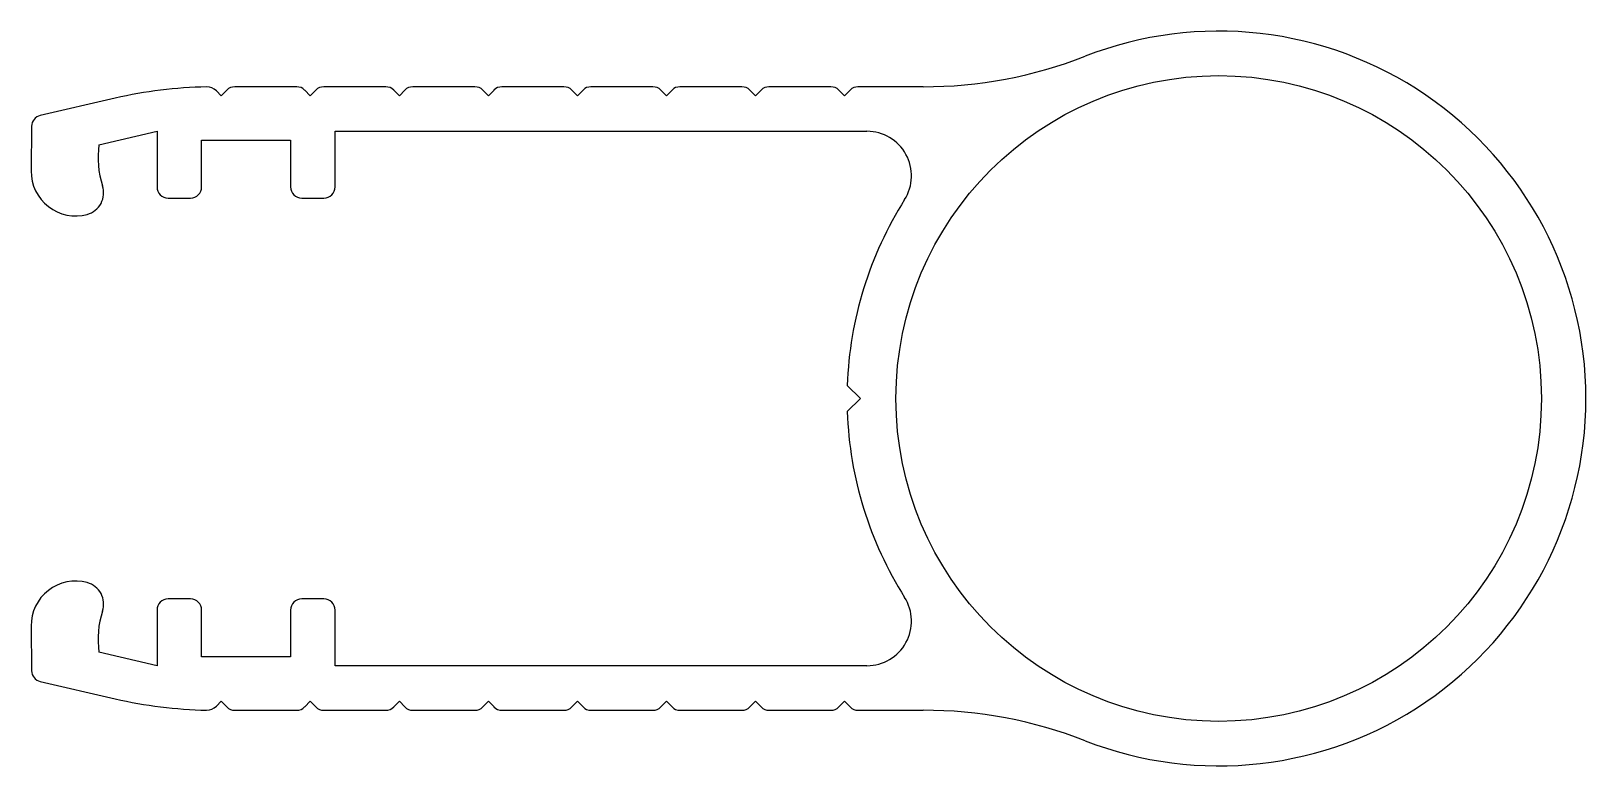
# Model space of a CAD drawing. Extents: x 2462.6 to 2497.5, y 825.7 to 842.2.
import ezdxf

# ---------------------------------------------------------------- set-up
doc = ezdxf.new("R2010")
doc.units = 0
doc.layers.get('0').update_dxf_attribs({"linetype": 'CONTINUOUS'})

msp = doc.modelspace()

# ---------------------------------------------------------------- linework, layer by layer
for p, q in [((2466.833, 840.709), (2466.722, 840.82)), ((2466.96, 840.836), (2466.833, 840.709)), ((2468.529, 840.909), (2467.136, 840.909)), ((2468.833, 840.709), (2468.706, 840.836)), ((2468.96, 840.836), (2468.833, 840.709)), ((2470.529, 840.909), (2469.136, 840.909)), ((2470.833, 840.709), (2470.706, 840.836)), ((2470.96, 840.836), (2470.833, 840.709)), ((2472.529, 840.909), (2471.136, 840.909)), ((2472.833, 840.709), (2472.706, 840.836)), ((2472.96, 840.836), (2472.833, 840.709)), ((2474.529, 840.909), (2473.136, 840.909)), ((2474.833, 840.709), (2474.706, 840.836)), ((2474.96, 840.836), (2474.833, 840.709)), ((2476.529, 840.909), (2475.136, 840.909)), ((2476.833, 840.709), (2476.706, 840.836)), ((2476.96, 840.836), (2476.833, 840.709)), ((2478.529, 840.909), (2477.136, 840.909)), ((2478.833, 840.709), (2478.706, 840.836)), ((2478.96, 840.836), (2478.833, 840.709)), ((2480.529, 840.909), (2479.136, 840.909)), ((2480.833, 840.709), (2480.706, 840.836)), ((2480.96, 840.836), (2480.833, 840.709)), ((2482.602, 840.909), (2481.136, 840.909)), ((2464.45, 840.653), (2462.764, 840.264)), ((2462.571, 840.023), (2462.56, 839.019)), ((2464.084, 839.608), (2465.39, 839.909)), ((2465.39, 839.909), (2465.39, 838.659)), ((2469.39, 838.659), (2469.39, 839.909)), ((2469.39, 839.909), (2481.339, 839.909)), ((2466.39, 838.659), (2466.39, 839.709)), ((2466.39, 839.709), (2468.39, 839.709)), ((2468.39, 839.709), (2468.39, 838.659)), ((2465.64, 838.409), (2466.14, 838.409)), ((2468.64, 838.409), (2469.14, 838.409)), ((2480.895, 834.204), (2481.19, 833.909)), ((2481.19, 833.909), (2480.895, 833.614)), ((2466.14, 829.409), (2465.64, 829.409)), ((2469.14, 829.409), (2468.64, 829.409)), ((2465.39, 829.159), (2465.39, 827.909)), ((2466.39, 828.109), (2466.39, 829.159)), ((2468.39, 829.159), (2468.39, 828.109)), ((2469.39, 827.909), (2469.39, 829.159)), ((2462.56, 828.798), (2462.571, 827.796)), ((2465.39, 827.909), (2464.084, 828.211)), ((2468.39, 828.109), (2466.39, 828.109)), ((2481.339, 827.909), (2469.39, 827.909)), ((2462.764, 827.555), (2464.45, 827.166)), ((2466.723, 826.999), (2466.833, 827.109)), ((2466.833, 827.109), (2466.96, 826.982)), ((2467.136, 826.909), (2468.529, 826.909)), ((2468.706, 826.982), (2468.833, 827.109)), ((2468.833, 827.109), (2468.96, 826.982)), ((2469.136, 826.909), (2470.529, 826.909)), ((2470.706, 826.982), (2470.833, 827.109)), ((2470.833, 827.109), (2470.96, 826.982)), ((2471.136, 826.909), (2472.529, 826.909)), ((2472.706, 826.982), (2472.833, 827.109)), ((2472.833, 827.109), (2472.96, 826.982)), ((2473.136, 826.909), (2474.529, 826.909)), ((2474.706, 826.982), (2474.833, 827.109)), ((2474.833, 827.109), (2474.96, 826.982)), ((2475.136, 826.909), (2476.529, 826.909)), ((2476.706, 826.982), (2476.833, 827.109)), ((2476.833, 827.109), (2476.96, 826.982)), ((2477.136, 826.909), (2478.529, 826.909)), ((2478.706, 826.982), (2478.833, 827.109)), ((2478.833, 827.109), (2478.96, 826.982)), ((2479.136, 826.909), (2480.529, 826.909)), ((2480.706, 826.982), (2480.833, 827.109)), ((2480.833, 827.109), (2480.96, 826.982)), ((2481.136, 826.909), (2482.602, 826.909))]:
    msp.add_line(p, q)
msp.add_circle((2489.24, 833.909), 7.25)
for centre, radius, start, end in [((2489.24, 833.909), 8.25, 0, 111.3291), ((2482.602, 850.909), 10, 270, 291.3291), ((2466.699, 830.909), 10, 91.1157, 103), ((2466.51, 840.607), 0.3, 45.0474, 91.1157), ((2467.136, 840.659), 0.25, 90, 135.0002), ((2468.529, 840.659), 0.25, 45.0002, 90), ((2469.136, 840.659), 0.25, 90, 135.0002), ((2470.529, 840.659), 0.25, 45.0002, 90), ((2471.136, 840.659), 0.25, 90, 135.0002), ((2472.529, 840.659), 0.25, 45, 90), ((2473.136, 840.659), 0.25, 90, 135), ((2474.529, 840.659), 0.25, 45, 90), ((2475.136, 840.659), 0.25, 90, 135), ((2476.529, 840.659), 0.25, 45, 90), ((2477.136, 840.659), 0.25, 90, 135), ((2478.529, 840.659), 0.25, 45, 90), ((2479.136, 840.659), 0.25, 90, 135), ((2480.529, 840.659), 0.25, 44.9999, 90), ((2481.136, 840.659), 0.25, 90, 135), ((2462.821, 840.02), 0.25, 103, 179.3885), ((2481.339, 838.909), 1, 327.6724, 90), ((2466.063, 839.316), 2, 171.6111, 198.4039), ((2463.56, 839.009), 1, 179.4334, 285.1695), ((2463.69, 838.527), 0.5, 285.2179, 18.4039), ((2465.64, 838.659), 0.25, 180, 270), ((2466.14, 838.659), 0.25, 270, 0), ((2468.64, 838.659), 0.25, 180, 270), ((2469.14, 838.659), 0.25, 270, 0), ((2489.24, 833.909), 8.35, 147.6724, 177.9768), ((2489.24, 833.909), 8.25, 248.6709, 360), ((2489.24, 833.909), 8.35, 182.0232, 212.3276), ((2463.56, 828.809), 1, 74.8305, 180.6564), ((2463.69, 829.292), 0.5, 341.5961, 74.7821), ((2465.64, 829.159), 0.25, 90, 180), ((2466.14, 829.159), 0.25, 0, 90), ((2468.64, 829.159), 0.25, 90, 180), ((2469.14, 829.159), 0.25, 0, 90), ((2481.339, 828.909), 1, 270, 32.3276), ((2466.063, 828.503), 2, 161.5961, 188.3889), ((2462.821, 827.798), 0.25, 180.6115, 257), ((2466.699, 836.909), 10, 257, 268.8843), ((2466.51, 827.211), 0.3, 268.8843, 315.0471), ((2467.136, 827.159), 0.25, 224.9998, 270), ((2468.529, 827.159), 0.25, 270, 314.9998), ((2469.136, 827.159), 0.25, 224.9998, 270), ((2470.529, 827.159), 0.25, 270, 314.9998), ((2471.136, 827.159), 0.25, 224.9998, 270), ((2472.529, 827.159), 0.25, 270, 315), ((2473.136, 827.159), 0.25, 225, 270), ((2474.529, 827.159), 0.25, 270, 315), ((2475.136, 827.159), 0.25, 225, 270), ((2476.529, 827.159), 0.25, 270, 315), ((2477.136, 827.159), 0.25, 225, 270), ((2478.529, 827.159), 0.25, 270, 315), ((2479.136, 827.159), 0.25, 225, 270), ((2480.529, 827.159), 0.25, 270, 315.0001), ((2481.136, 827.159), 0.25, 225, 270), ((2482.602, 816.909), 10, 68.6709, 90)]:
    msp.add_arc(centre, radius, start, end)

doc.saveas('drawing.dxf')
